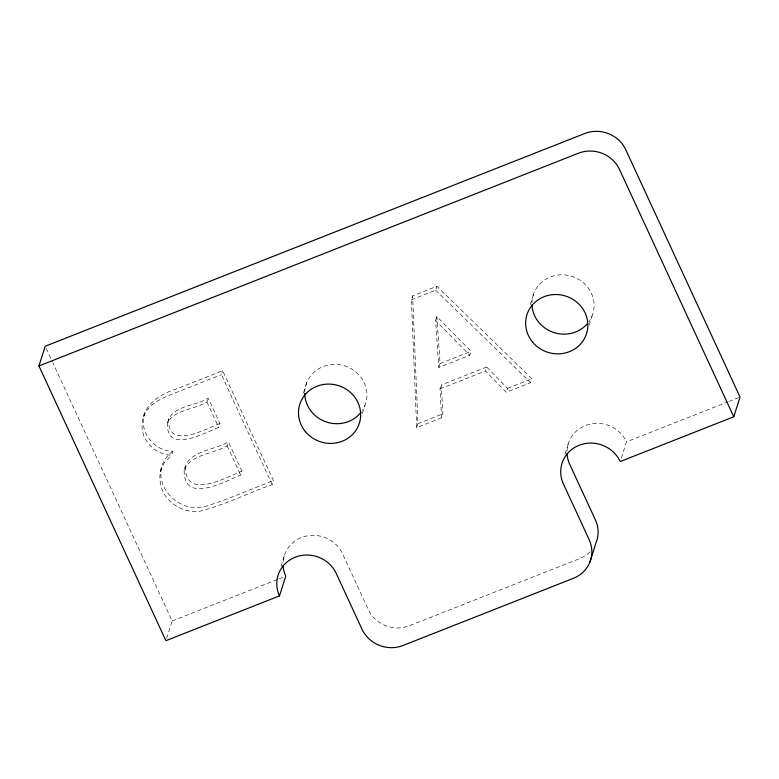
<?xml version="1.0" encoding="UTF-8"?>
<svg xmlns="http://www.w3.org/2000/svg" width="779" height="779" viewBox="0 0 779 779"><rect width="100%" height="100%" fill="white"/><g stroke="black" fill="none" stroke-linecap="round" stroke-linejoin="round"><path stroke-width="0.58" stroke-dasharray="3.9 2.92" d="M184.156 470.458C183.737 505.143 225.861 480.75 240.701 475.102L241.957 471.159L228.374 441.781C214.722 450.476 187.535 450.379 184.156 470.458C190.222 453.875 214.459 454.03 227.127 445.715L228.374 441.781M185.402 466.514C184.993 501.199 227.117 476.806 241.957 471.159M172.86 451.255C155.742 463.495 155.449 491.14 172.724 503.409C180.533 509.914 191.137 512.845 201.157 510.927C225.598 504.51 248.443 493.058 272.192 484.577L273.439 480.633L222.667 370.746L177.261 388.643C160.786 393.726 143.19 404.291 142.197 423.464C140.347 440.047 155.342 454.965 171.604 455.199L172.86 451.255C154.067 451.284 137.902 431.06 144.933 412.919M161.506 467.517C157.757 483.915 169.812 500.342 184.964 505.678C191.946 508.229 199.667 507.937 206.776 506.029C229.406 498.687 251.227 489.105 273.439 480.633M167.534 422.598C165.304 454.809 204.945 432.705 218.675 427.428L219.921 423.484L208.188 398.069C195.87 406.385 171.692 405.177 167.534 422.598C175.431 409.257 194.731 409.569 206.932 402.013L208.188 398.069M168.79 418.654C166.56 450.866 206.201 428.762 219.921 423.484M272.192 484.577L221.411 374.68L222.667 370.746M166.638 638.361L172.169 620.97L52.865 362.79M303.469 392.967L306.79 382.528M281.024 566.236L285.085 553.489M362.323 413.668L364.903 405.557M486.661 367.055L441.265 384.962L442.881 413.834L441.625 417.768L416.677 427.613L411.38 299.779L412.627 295.845L436.883 286.283L531.891 378.73L530.645 382.674L506.311 392.265L485.405 370.999L486.661 367.055L507.567 388.322L506.311 392.265M411.38 299.779L435.627 290.226L436.883 286.283M435.617 320.529L436.873 316.595L471.052 351.319L469.805 355.263L438.811 367.484L435.617 320.529L469.805 355.263M416.677 427.613L417.933 423.669L412.627 295.845M438.811 367.484L440.067 363.54L436.873 316.595M441.625 417.768L440.008 388.896L441.265 384.962M530.256 304.56L533.946 292.972M589.099 325.271L592.05 315.992M564.97 454.284L569.021 441.537M621.311 458.081L626.472 441.849L727.683 401.945M160.25 471.461L164.505 462.414L171.604 455.199M143.677 416.853C148.429 402.86 163.59 397.67 176.015 392.587L221.411 374.68M440.067 363.54L471.052 351.319M440.008 388.896L485.405 370.999M417.933 423.669L442.881 413.834M507.567 388.322L531.891 378.73M172.169 620.97L277.869 579.294M278.999 578.855L283.498 577.083M728.803 401.506L740.05 397.066M435.627 290.226L530.645 382.674M206.932 402.013L218.675 427.428M227.127 445.715L240.701 475.102M46.243 348.447L52.359 361.68M590.015 551.824A31.257 29.505 17.7 0 1 579.712 558.592L409.345 625.761A31.257 29.505 17.7 0 1 368.263 609.49L342.536 553.801A31.257 29.505 17.7 0 0 307.51 535.816A31.257 29.505 17.7 0 0 283.04 564.269M566.985 451.207A31.257 29.505 17.7 0 1 592.021 423.766A31.257 29.505 17.7 0 1 626.472 441.849M531.911 302.642A31.257 29.505 17.7 0 1 572.468 276.545A31.257 29.505 17.7 0 1 588.856 321.795M304.755 392.197A31.257 29.505 17.7 0 1 344.756 365.916A31.257 29.505 17.7 0 1 362.323 410.445"/><path stroke-width="1.17" d="M38.95 365.945L45.221 346.236L584.708 133.53A31.257 29.505 17.7 0 1 625.8 149.811L740.05 397.066L733.779 416.775L620.201 461.558A31.257 29.505 17.7 0 0 579.118 445.276A31.257 29.505 17.7 0 0 563.412 483.944L589.148 539.633A31.257 29.505 17.7 0 1 573.441 578.3L403.084 645.47A31.257 29.505 17.7 0 1 361.992 629.189L336.265 573.51A31.257 29.505 17.7 0 0 295.173 557.228A31.257 29.505 17.7 0 0 279.476 595.896L165.898 640.679L38.95 365.945L578.437 153.239A31.257 29.505 17.7 0 1 619.529 169.51L733.779 416.775M279.476 595.896L285.747 576.187A31.257 29.505 17.7 0 1 283.069 565.388M589.8 562.341L596.071 542.632A31.257 29.505 17.7 0 0 595.419 519.924L569.683 464.245A31.257 29.505 17.7 0 1 567.015 453.436M587.493 323.538A31.257 29.505 17.7 0 1 553.548 332.429A31.257 29.505 17.7 0 1 531.93 304.871M361.037 412.237A31.257 29.505 17.7 0 1 326.391 421.984A31.257 29.505 17.7 0 1 304.745 393.317M532.593 342.117A31.257 29.505 17.7 0 0 585.789 335.7A31.257 29.505 17.7 0 0 551.814 294.754A31.257 29.505 17.7 0 0 532.593 342.117M305.436 431.673A31.257 29.505 17.7 0 0 358.632 425.256A31.257 29.505 17.7 0 0 324.668 384.31A31.257 29.505 17.7 0 0 305.436 431.673"/></g></svg>
